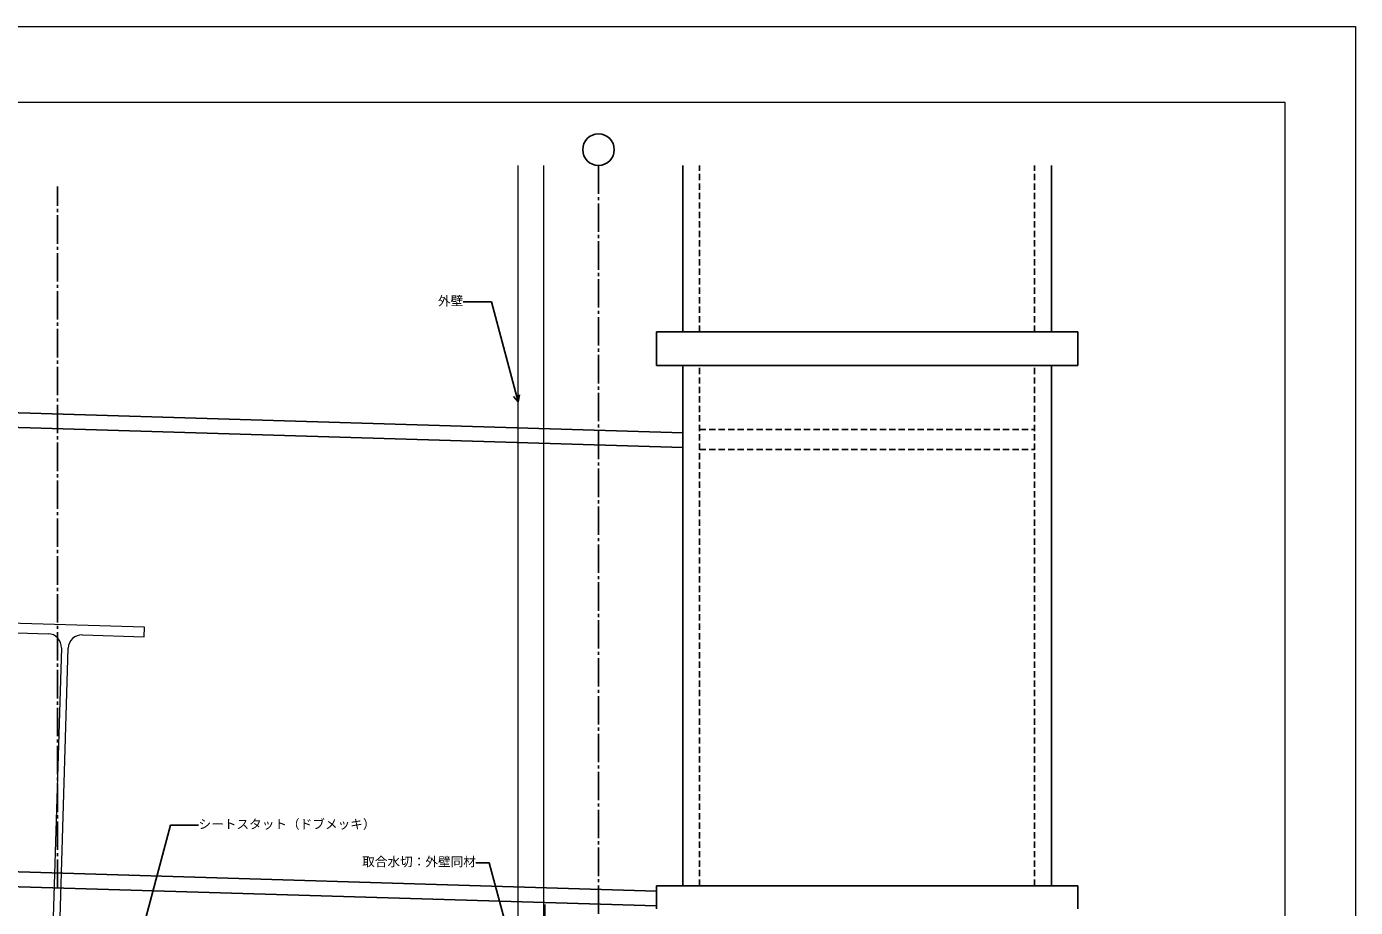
# Model space of a CAD drawing. Units: millimetres, scale not verified. Extents: x -1262 to 1258, y -891 to 1034.
# Drawn here: x -3 to 1258, y 54 to 891 of the extents above; entities that cross this region are included whole.
import ezdxf
from ezdxf.enums import TextEntityAlignment as Align

# ---------------------------------------------------------------- set-up
doc = ezdxf.new("R2010")
doc.units = ezdxf.units.MM
doc.header["$LTSCALE"] = 3
doc.linetypes.add('CHAIN2', pattern=[12, 9, -1, 1, -1])
doc.linetypes.add('DASHED2', pattern=[3, 2, -1])
for name, color, linetype, lineweight in [('0-0_補助1', 4, 'Continuous', 5), ('0-4_寸法線1', 5, 'Continuous', 25), ('0-6_名称1', 5, 'Continuous', 25), ('0-8_通り芯1', 5, 'CHAIN2', 25), ('1-3_水切3', 3, 'Continuous', 9), ('4-2_H鋼1', 2, 'Continuous', 18), ('4-3_H鋼2', 12, 'Continuous', 25), ('4-B_外壁（別途1）', 2, 'Continuous', 18), ('5-B_枠2', 4, 'Continuous', 5), ('B-4_鉄骨芯', 1, 'CHAIN2', 25)]:
    doc.layers.add(name, color=color, linetype=linetype, lineweight=lineweight)
doc.styles.add('ＭＳ ゴシック', font='')
doc.styles.get('ＭＳ ゴシック').set_extended_font_data('MS Gothic')

msp = doc.modelspace()

# ---------------------------------------------------------------- linework, layer by layer
at = {"layer": '0-0_補助1'}
msp.add_lwpolyline([(1191.647, -819), (1191.647, 819), (-1194.647, 819), (-1194.647, -819)], dxfattribs=at)
at = {"layer": '0-4_寸法線1'}
msp.add_circle((539.817, 774), 15, dxfattribs=at)
at = {"layer": '0-6_名称1'}
for q in [(459.066, 539.588), (464.862, 541.141)]:
    msp.add_line((463.517, 534.569), q, dxfattribs=at)
for points in [[(463.517, 534.569), (438.122, 629.343), (411.373, 629.343)], [(103.874, 21.635), (133.51, 132.238), (160.104, 132.238)], [(464.667, -10.5), (435.967, 96.612), (423.453, 96.612)]]:
    msp.add_lwpolyline(points, dxfattribs=at)
at = {"layer": '0-8_通り芯1'}
msp.add_line((539.817, 759), (539.817, -675), dxfattribs=at)
at = {"layer": '1-3_水切3'}
msp.add_lwpolyline([(488.817, 57), (488.817, -3), (440.517, -8), (440.517, -96.82), (450.517, -108)], dxfattribs=at)
at = {"layer": '4-2_H鋼1'}
for p, q in [((29.857, 300.728), (22.118, 44.845)), ((28.615, 44.648), (36.354, 300.531))]:
    msp.add_line(p, q, dxfattribs=at)
for points in [[(108.736, 320.352), (-41.195, 324.887), (-41.467, 315.891), (17.256, 314.115)], [(49.741, 313.132), (108.464, 311.356), (108.736, 320.352)]]:
    msp.add_lwpolyline(points, dxfattribs=at)
for centre, start, end in [((16.863, 301.121), 358.26757, 88.26757), ((49.348, 300.138), 88.26757, 178.26757)]:
    msp.add_arc(centre, 13, start, end, dxfattribs=at)
at = {"layer": '4-3_H鋼2'}
for p, q in [((619.817, 601), (619.817, 759)), ((969.817, 601), (969.817, 759)), ((969.817, 601), (969.817, 619)), ((594.817, 569), (594.817, 601)), ((594.817, 601), (994.817, 601)), ((619.817, 601), (969.817, 601)), ((969.817, 601), (994.817, 601)), ((994.817, 569), (994.817, 601)), ((994.817, 596), (994.817, 601)), ((994.817, 572), (994.817, 596)), ((594.817, 569), (994.817, 569)), ((619.817, 569), (969.817, 569)), ((619.817, 569), (619.817, 74.742)), ((969.817, 74.742), (969.817, 569)), ((-205.183, 529.938), (619.817, 504.985)), ((-205.606, 515.945), (619.817, 490.979)), ((-205.606, 515.945), (619.817, 490.979)), ((594.817, 69.542), (-894.647, 114.592)), ((594.817, 55.536), (-894.647, 100.586)), ((594.817, 74.742), (994.817, 74.742)), ((594.817, 52.742), (594.817, 74.742)), ((619.817, 74.742), (969.817, 74.742)), ((994.817, 52.742), (994.817, 74.742))]:
    msp.add_line(p, q, dxfattribs=at)
at = {"layer": '4-3_H鋼2', "linetype": 'DASHED2'}
for p, q in [((635.817, 601), (635.817, 759)), ((953.817, 601), (953.817, 759)), ((635.817, 74.742), (635.817, 569)), ((953.817, 74.742), (953.817, 569)), ((635.817, 508.242), (953.817, 508.242)), ((635.817, 489.242), (953.817, 489.242))]:
    msp.add_line(p, q, dxfattribs=at)
at = {"layer": '4-B_外壁（別途1）'}
for p, q in [((463.517, -1), (463.517, 759)), ((487.817, -1), (487.817, 759))]:
    msp.add_line(p, q, dxfattribs=at)
at = {"layer": '5-B_枠2'}
msp.add_lwpolyline([(-1261.5, 891), (1258.5, 891), (1258.5, -891), (-1261.5, -891)], close=True, dxfattribs=at)
at = {"layer": 'B-4_鉄骨芯'}
msp.add_line((26.213, 72.734), (26.213, 739), dxfattribs=at)

# ---------------------------------------------------------------- texts
at = {"layer": '0-6_名称1', "style": 'ＭＳ ゴシック'}
for s, p in [('外壁', (387.373, 623.343)), ('シートスタット（ドブメッキ）', (160.104, 126.238)), ('取合水切：外壁同材', (315.453, 90.612))]:
    msp.add_text(s, height=8.798, dxfattribs=at).set_placement(p, align=Align.BOTTOM_LEFT)

doc.saveas('drawing.dxf')
